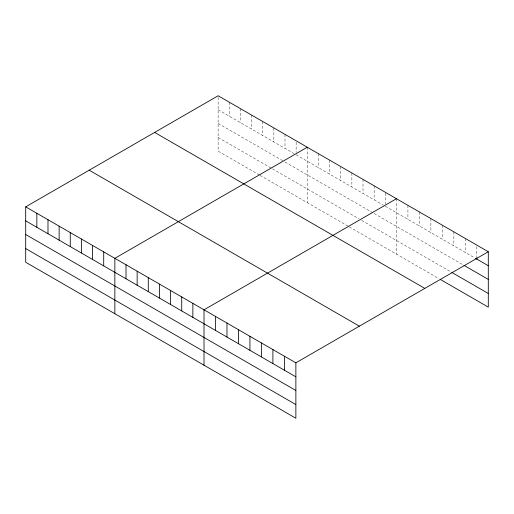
<?xml version="1.0" encoding="UTF-8"?>
<svg xmlns="http://www.w3.org/2000/svg" width="514" height="514" viewBox="0 0 514 514"><rect width="100%" height="100%" fill="white"/><g stroke="black" fill="none" stroke-linecap="round" stroke-linejoin="round"><path stroke-width="0.39" stroke-dasharray="2.57 1.93" d="M218.129 109.758L294.175 153.66M296.141 154.798L383.328 205.137M385.294 206.275L474.795 257.938M218.129 123.424L283.683 161.267M284.994 162.026L372.843 212.745M374.153 213.503L463.307 264.973M218.129 137.501L271.887 168.534M272.542 168.913L359.074 218.874M361.695 220.39L450.476 271.643M259.429 175.011L218.129 151.161L218.129 95.758M260.084 175.39L348.588 226.481M349.244 226.86L438.995 278.678M476.819 246.662L476.819 256.775M465.337 238.477L465.337 252.483M453.856 231.853L453.856 245.853M442.374 225.222L442.374 239.222M430.886 218.591L430.886 232.591M419.405 211.961L419.405 225.967M407.923 205.33L407.923 219.337M396.442 198.706L396.442 254.109M385.294 193.046L385.294 203.936M374.153 185.837L374.153 199.837M363.006 179.399L363.006 193.405M351.865 172.967L351.865 186.968M340.718 166.536L340.718 180.536M329.577 160.098L329.577 174.098M318.429 153.667L318.429 167.667M307.288 147.229L307.288 202.638M296.141 142.352L296.141 152.465M284.994 134.36L284.994 148.366M273.853 127.928L273.853 141.928M262.705 121.49L262.705 135.497M251.564 115.059L251.564 129.059M240.417 108.627L240.417 122.628M229.276 102.19L229.276 116.19"/><path stroke-width="0.77" d="M25.7 206.853L295.871 362.839L295.871 418.242L25.7 262.262L25.7 206.853L218.129 95.758L488.3 251.738L488.3 307.147L440.344 279.462M307.288 147.229L114.853 258.33L114.853 313.739M396.442 198.706L204.013 309.801L204.013 365.21M295.871 362.839L488.3 251.738M475.469 258.33L488.3 265.738M463.988 265.365L488.3 279.404M451.825 272.426L488.3 293.481M154.63 132.419L424.795 288.399M89.205 170.192L359.37 326.172M25.7 220.853L295.871 376.839M25.7 234.519L295.871 390.499M25.7 248.596L295.871 404.582M476.819 257.553L476.819 259.107M284.39 356.208L284.39 370.209M272.908 349.578L272.908 363.578M261.427 342.947L261.427 356.947M249.939 336.317L249.939 350.323M238.457 329.692L238.457 343.693M226.976 323.062L226.976 337.062M215.494 316.431L215.494 330.431M192.866 303.369L192.866 317.369M181.725 296.931L181.725 310.938M170.577 290.5L170.577 304.5M159.436 284.062L159.436 298.069M148.289 277.631L148.289 291.631M137.148 271.199L137.148 285.199M126.001 264.761L126.001 278.761M103.712 251.892L103.712 265.899M92.565 245.461L92.565 259.461M81.424 239.023L81.424 253.029M70.277 232.591L70.277 246.591M59.136 226.16L59.136 240.16M47.988 219.722L47.988 233.722M36.847 213.291L36.847 227.291"/></g></svg>
